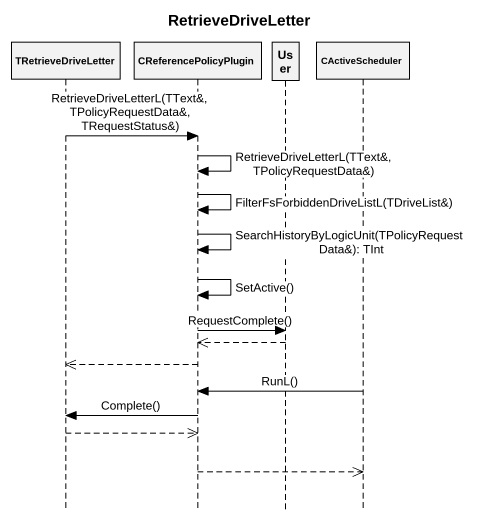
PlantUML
@startuml
title RetrieveDriveLetter
hide footbox
participant TRetrieveDriveLetter
participant CReferencePolicyPlugin
participant User
participant CActiveScheduler

TRetrieveDriveLetter -> CReferencePolicyPlugin : RetrieveDriveLetterL(TText&, TPolicyRequestData&, TRequestStatus&)
CReferencePolicyPlugin -> CReferencePolicyPlugin : RetrieveDriveLetterL(TText&, TPolicyRequestData&)
CReferencePolicyPlugin -> CReferencePolicyPlugin : FilterFsForbiddenDriveListL(TDriveList&)
CReferencePolicyPlugin -> CReferencePolicyPlugin : SearchHistoryByLogicUnit(TPolicyRequestData&): TInt
CReferencePolicyPlugin -> CReferencePolicyPlugin : SetActive()
CReferencePolicyPlugin -> User : RequestComplete()
User -->> CReferencePolicyPlugin
CReferencePolicyPlugin -->> TRetrieveDriveLetter
CActiveScheduler -> CReferencePolicyPlugin : RunL()
CReferencePolicyPlugin -> TRetrieveDriveLetter : Complete()
TRetrieveDriveLetter -->> CReferencePolicyPlugin
CReferencePolicyPlugin -->> CActiveScheduler
@enduml
